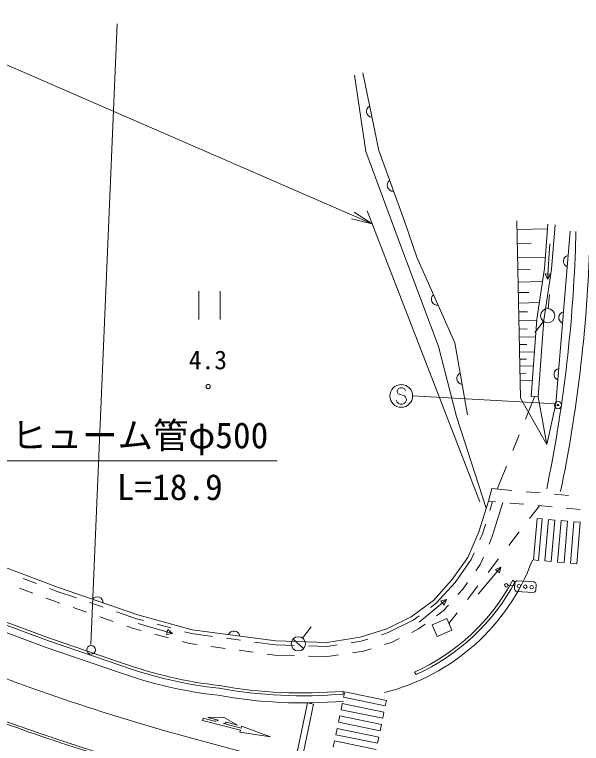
# Model space of a CAD drawing. Units: millimetres, scale not verified. Extents: x 40000 to 680000, y 20000 to 380000.
# Drawn here: x 153112 to 193114, y 296305 to 347717 of the extents above; entities that cross this region are included whole.
import ezdxf
from ezdxf.enums import TextEntityAlignment as Align

# ---------------------------------------------------------------- set-up
doc = ezdxf.new("R2010")
doc.units = ezdxf.units.MM
doc.header["$LTSCALE"] = 1000
doc.header["$PDMODE"] = 32
doc.header["$PDSIZE"] = 500
doc.linetypes.add('CHAIN', pattern=[18.5, 12, -1.5, 3.5, -1.5])
for name, color, linetype, lineweight in [('M-BGD', 7, 'Continuous', 13), ('M-BGD-EXST', 7, 'Continuous', 13), ('M-BMK', 2, 'CHAIN', 13), ('M-STR-HTXT', 7, 'Continuous', 13), ('M-STR-STRC', 7, 'Continuous', 13), ('M-STR-STRD', 7, 'Continuous', 13)]:
    doc.layers.add(name, color=color, linetype=linetype, lineweight=lineweight)
doc.styles.add('ＭＳ ゴシック', font='')
doc.styles.get('ＭＳ ゴシック').set_extended_font_data('MS Gothic')

msp = doc.modelspace()

# ---------------------------------------------------------------- linework, layer by layer
at = {"layer": 'M-BGD'}
for p, q in [((177911, 338051), (177098, 343453)), ((177696, 343604), (178806, 338132)), ((180181, 331895), (177911, 338051)), ((178806, 338132), (180625, 333136)), ((188545, 333157), (188818, 320649)), ((180625, 333136), (181491, 330608)), ((190754, 332935), (190511, 329807)), ((191252, 332896), (191008, 329750)), ((188558, 332546), (190727, 332593)), ((192323, 332429), (191311, 320257)), ((192689, 331116), (192722, 332418)), ((183035, 324305), (180181, 331895)), ((188580, 331560), (189566, 331581)), ((190888, 331547), (190724, 329053)), ((181491, 330608), (184179, 324569)), ((188601, 330573), (190574, 330616)), ((188620, 329708), (189486, 329727)), ((190511, 329807), (189966, 326228)), ((191008, 329750), (190463, 326172)), ((190724, 329053), (190561, 329439)), ((190561, 329439), (190936, 329414)), ((190936, 329414), (190724, 329053)), ((188639, 328843), (190370, 328881)), ((166112, 328203), (166112, 326203)), ((167612, 328203), (167612, 326203)), ((188655, 328106), (189392, 328122)), ((188671, 327370), (190145, 327402)), ((188685, 326739), (189315, 326753)), ((188699, 326109), (189959, 326137)), ((189966, 326228), (189567, 320779)), ((190463, 326172), (190065, 320742)), ((188712, 325534), (189287, 325546)), ((188724, 324958), (189875, 324983)), ((184179, 324569), (185065, 319485)), ((188736, 324433), (189261, 324444)), ((184304, 319370), (183035, 324305)), ((188747, 323907), (189798, 323930)), ((188758, 323408), (189236, 323418)), ((188769, 322908), (189724, 322929)), ((188780, 322408), (189210, 322417)), ((188791, 321908), (189651, 321927)), ((166626, 321497), (166625, 321489)), ((166625, 321489), (166625, 321481)), ((166625, 321481), (166625, 321473)), ((166625, 321473), (166625, 321465)), ((166625, 321465), (166626, 321458)), ((166627, 321505), (166626, 321497)), ((166626, 321458), (166627, 321450)), ((166629, 321512), (166627, 321505)), ((166627, 321450), (166629, 321442)), ((166631, 321520), (166629, 321512)), ((166629, 321442), (166631, 321435)), ((166633, 321527), (166631, 321520)), ((166631, 321435), (166633, 321427)), ((166636, 321535), (166633, 321527)), ((166633, 321427), (166636, 321420)), ((166639, 321542), (166636, 321535)), ((166636, 321420), (166639, 321413)), ((166643, 321549), (166639, 321542)), ((166639, 321413), (166643, 321406)), ((166647, 321556), (166643, 321549)), ((166643, 321406), (166647, 321399)), ((166651, 321562), (166647, 321556)), ((166647, 321399), (166651, 321392)), ((166656, 321569), (166651, 321562)), ((166651, 321392), (166656, 321386)), ((166661, 321575), (166656, 321569)), ((166656, 321386), (166661, 321380)), ((166666, 321581), (166661, 321575)), ((166661, 321380), (166666, 321374)), ((166671, 321586), (166666, 321581)), ((166666, 321374), (166672, 321368)), ((166677, 321591), (166671, 321586)), ((166672, 321368), (166677, 321363)), ((166683, 321596), (166677, 321591)), ((166677, 321363), (166684, 321358)), ((166690, 321601), (166683, 321596)), ((166684, 321358), (166690, 321354)), ((166696, 321605), (166690, 321601)), ((166690, 321354), (166697, 321349)), ((166703, 321609), (166696, 321605)), ((166697, 321349), (166703, 321346)), ((166710, 321613), (166703, 321609)), ((166703, 321346), (166710, 321342)), ((166717, 321616), (166710, 321613)), ((166710, 321342), (166718, 321339)), ((166724, 321619), (166717, 321616)), ((166718, 321339), (166725, 321336)), ((166732, 321621), (166724, 321619)), ((166725, 321336), (166732, 321334)), ((166739, 321623), (166732, 321621)), ((166732, 321334), (166740, 321332)), ((166747, 321625), (166739, 321623)), ((166740, 321332), (166748, 321330)), ((166755, 321626), (166747, 321625)), ((166748, 321330), (166755, 321329)), ((166763, 321627), (166755, 321626)), ((166755, 321329), (166763, 321328)), ((166771, 321627), (166763, 321627)), ((166763, 321328), (166771, 321327)), ((166778, 321627), (166771, 321627)), ((166771, 321327), (166779, 321327)), ((166786, 321627), (166778, 321627)), ((166779, 321327), (166787, 321328)), ((166794, 321626), (166786, 321627)), ((166787, 321328), (166795, 321329)), ((166802, 321625), (166794, 321626)), ((166795, 321329), (166802, 321330)), ((166810, 321623), (166802, 321625)), ((166802, 321330), (166810, 321332)), ((166817, 321621), (166810, 321623)), ((166810, 321332), (166818, 321334)), ((166825, 321619), (166817, 321621)), ((166818, 321334), (166825, 321336)), ((166832, 321616), (166825, 321619)), ((166825, 321336), (166832, 321339)), ((166839, 321613), (166832, 321616)), ((166832, 321339), (166839, 321342)), ((166846, 321609), (166839, 321613)), ((166839, 321342), (166846, 321346)), ((166853, 321605), (166846, 321609)), ((166846, 321346), (166853, 321350)), ((166859, 321601), (166853, 321605)), ((166853, 321350), (166860, 321354)), ((166866, 321597), (166859, 321601)), ((166860, 321354), (166866, 321359)), ((166872, 321592), (166866, 321597)), ((166866, 321359), (166872, 321364)), ((166878, 321586), (166872, 321592)), ((166872, 321364), (166878, 321369)), ((166883, 321581), (166878, 321586)), ((166878, 321369), (166884, 321374)), ((166889, 321575), (166883, 321581)), ((166884, 321374), (166889, 321380)), ((166894, 321569), (166889, 321575)), ((166889, 321380), (166894, 321386)), ((166898, 321563), (166894, 321569)), ((166894, 321386), (166898, 321393)), ((166902, 321556), (166898, 321563)), ((166898, 321393), (166903, 321399)), ((166906, 321549), (166902, 321556)), ((166903, 321399), (166907, 321406)), ((166910, 321542), (166906, 321549)), ((166907, 321406), (166910, 321413)), ((166913, 321535), (166910, 321542)), ((166910, 321413), (166913, 321420)), ((166916, 321528), (166913, 321535)), ((166913, 321420), (166916, 321428)), ((166918, 321520), (166916, 321528)), ((166916, 321428), (166919, 321435)), ((166921, 321513), (166918, 321520)), ((166919, 321435), (166921, 321443)), ((166922, 321505), (166921, 321513)), ((166921, 321443), (166922, 321450)), ((166923, 321497), (166922, 321505)), ((166922, 321450), (166923, 321458)), ((166924, 321489), (166923, 321497)), ((166923, 321458), (166924, 321466)), ((166925, 321482), (166924, 321489)), ((166924, 321466), (166925, 321474)), ((166925, 321474), (166925, 321482)), ((188818, 320649), (190676, 317402)), ((189177, 319189), (189828, 320796)), ((189567, 320779), (190065, 320742)), ((190065, 320742), (190676, 317402)), ((191311, 320257), (190676, 317402)), ((186401, 312898), (184304, 319370)), ((188275, 316964), (188726, 318076)), ((187173, 314245), (187825, 315852)), ((186798, 314278), (186556, 313396)), ((186798, 314278), (188214, 314151)), ((189210, 314062), (190206, 313972)), ((191202, 313883), (192198, 313793)), ((186556, 313396), (185883, 311240)), ((186556, 313396), (187057, 313351)), ((186643, 312734), (186841, 313371)), ((187293, 312400), (187575, 313305)), ((188053, 313262), (189049, 313172)), ((189456, 312173), (190147, 313074)), ((190045, 313083), (191041, 312994)), ((192037, 312904), (193033, 312815)), ((186822, 310891), (187293, 312400)), ((186146, 311142), (186345, 311779)), ((185883, 311240), (185091, 309419)), ((185940, 310670), (186146, 311142)), ((187994, 310270), (188725, 311222)), ((186594, 310367), (186822, 310891)), ((185336, 309281), (185541, 309753)), ((185091, 309419), (183978, 307840)), ((184197, 307665), (185336, 309281)), ((185967, 308926), (186195, 309450)), ((186532, 308366), (187263, 309318)), ((156150, 307316), (152413, 308734)), ((185652, 308480), (185967, 308926)), ((185829, 306824), (187425, 308748)), ((187041, 308579), (187425, 308748)), ((187330, 308340), (187041, 308579)), ((187425, 308748), (187330, 308340)), ((153714, 307940), (154649, 307586)), ((183978, 307840), (182685, 306396)), ((182873, 306187), (184197, 307665)), ((184762, 307216), (185076, 307662)), ((153459, 307267), (154394, 306913)), ((155584, 307231), (156055, 307053)), ((156055, 307053), (157472, 306566)), ((161809, 305372), (156150, 307316)), ((184394, 306806), (184762, 307216)), ((185070, 306463), (185801, 307415)), ((155329, 306558), (155810, 306376)), ((181673, 304857), (183602, 306448)), ((183194, 306354), (183602, 306448)), ((183602, 306448), (183432, 306064)), ((155810, 306376), (156298, 306208)), ((158418, 306241), (159363, 305916)), ((182685, 306396), (181101, 305241)), ((182464, 305889), (182873, 306187)), ((183432, 306064), (183194, 306354)), ((183359, 305650), (183727, 306061)), ((157244, 305883), (158189, 305558)), ((160309, 305591), (161726, 305105)), ((182895, 305312), (183359, 305650)), ((183766, 304765), (184339, 305511)), ((159135, 305233), (160081, 304908)), ((161726, 305105), (162214, 304972)), ((165652, 304328), (161809, 305372)), ((181101, 305241), (179381, 304382)), ((179487, 304122), (181247, 305001)), ((181247, 305001), (181656, 305299)), ((182579, 304674), (183613, 305119)), ((183613, 305119), (183965, 304303)), ((161027, 304584), (161515, 304416)), ((161515, 304416), (162037, 304274)), ((161844, 304754), (164246, 304061)), ((163179, 304710), (164144, 304447)), ((179381, 304382), (177501, 303790)), ((181137, 304141), (181623, 304383)), ((181623, 304383), (182087, 304722)), ((182930, 303858), (182579, 304674)), ((163002, 304012), (163967, 303749)), ((163834, 303985), (163938, 304345)), ((164246, 304061), (163834, 303985)), ((163938, 304345), (164246, 304061)), ((165109, 304185), (165597, 304053)), ((165597, 304053), (167078, 303853)), ((171555, 303534), (165652, 304328)), ((179003, 303969), (179487, 304122)), ((183965, 304303), (182930, 303858)), ((164932, 303487), (165454, 303345)), ((165454, 303345), (165986, 303274)), ((168069, 303720), (169060, 303587)), ((170051, 303454), (171532, 303255)), ((175156, 303431), (171555, 303534)), ((177501, 303790), (175156, 303431)), ((176864, 303409), (177565, 303516)), ((177565, 303516), (178049, 303669)), ((179220, 303283), (179757, 303452)), ((179757, 303452), (180243, 303695)), ((166977, 303141), (167968, 303007)), ((168959, 302874), (169950, 302741)), ((171532, 303255), (172853, 303217)), ((173853, 303188), (175174, 303150)), ((175174, 303150), (175875, 303258)), ((177729, 302813), (178266, 302982)), ((170942, 302608), (171474, 302536)), ((171474, 302536), (172846, 302497)), ((173846, 302468), (175218, 302429)), ((175218, 302429), (175979, 302545)), ((176968, 302696), (177729, 302813))]:
    msp.add_line(p, q, dxfattribs=at)
msp.add_circle((158507, 302909), 305, dxfattribs=at)
for centre, radius, start, end in [((178365, 340891), 417, 117.7326, 265.2121), ((179825, 335674), 417, 126.2633, 273.7429), ((90120, 334887), 102639, 348.403, 357.8945), ((192264, 330320), 417, 101.5112, 248.9908), ((182941, 327636), 417, 130.2519, 277.7315), ((191933, 326333), 417, 101.5112, 248.9908), ((184737, 322047), 417, 116.1521, 263.6317), ((191602, 322347), 417, 101.5112, 248.9908), ((158941, 306234), 417, 357.3032, 144.7828), ((168588, 303815), 417, 8.6061, 156.0857)]:
    msp.add_arc(centre, radius, start, end, dxfattribs=at)
at = {"layer": 'M-BGD-EXST'}
for p, q in [((190773, 326974), (190853, 327971)), ((190430, 326078), (189825, 325281)), ((173440, 303729), (174045, 304525)), ((172766, 303665), (173509, 302996))]:
    msp.add_line(p, q, dxfattribs=at)
for centre in [(190733, 326476), (173137, 303331)]:
    msp.add_circle(centre, 500, dxfattribs=at)
at = {"layer": 'M-BMK'}
msp.add_arc((210029, 457827), 170000, 242.65809, 260.14214, dxfattribs=at)
at = {"layer": 'M-STR-HTXT'}
for p, q in [((107477, 363797), (178352, 332945)), ((178352, 332945), (177076, 333773)), ((185945, 313337), (177993, 333873)), ((178352, 332945), (176877, 333314)), ((152177, 316229), (171644, 316229))]:
    msp.add_line(p, q, dxfattribs=at)
at = {"layer": 'M-STR-STRC'}
for p, q in [((158495, 303272), (160345, 347073)), ((180330, 321396), (180185, 321323)), ((180476, 321396), (180330, 321396)), ((180621, 321323), (180476, 321396)), ((180185, 321323), (180112, 321178)), ((180112, 321178), (180112, 321105)), ((180112, 321105), (180185, 320960)), ((180185, 320960), (180621, 320814)), ((180694, 321178), (180621, 321323)), ((180621, 320814), (180694, 320741)), ((191311, 320257), (181203, 320814)), ((180112, 320378), (180040, 320523)), ((180185, 320305), (180112, 320378)), ((180330, 320232), (180185, 320305)), ((180621, 320305), (180476, 320232)), ((180694, 320378), (180621, 320305)), ((180694, 320741), (180767, 320596)), ((180767, 320523), (180694, 320378)), ((180767, 320596), (180767, 320523)), ((180476, 320232), (180330, 320232)), ((189737, 309244), (189988, 312168)), ((189988, 312168), (190344, 312137)), ((190092, 309214), (190344, 312137)), ((190541, 309175), (190792, 312099)), ((190792, 312099), (191240, 312060)), ((190989, 309137), (191240, 312060)), ((191437, 309098), (191689, 312022)), ((191689, 312022), (192137, 311983)), ((191886, 309060), (192137, 311983)), ((192334, 309021), (192586, 311945)), ((192586, 311945), (193034, 311906)), ((192782, 308982), (193034, 311906)), ((190092, 309214), (189737, 309244)), ((190989, 309137), (190541, 309175)), ((191886, 309060), (191437, 309098)), ((192782, 308982), (192334, 309021)), ((188409, 307416), (187935, 307450)), ((188393, 307191), (188425, 307640)), ((188585, 307779), (189782, 307694)), ((189889, 307084), (189921, 307533)), ((189729, 306945), (188532, 307031)), ((155345, 303077), (150789, 304758)), ((160523, 301307), (155345, 303077)), ((176329, 299563), (176407, 299942)), ((176407, 299942), (179349, 299338)), ((176329, 299563), (179271, 298959)), ((179349, 299338), (179271, 298959)), ((172254, 291867), (173776, 299166)), ((174209, 299076), (172687, 291777)), ((173776, 299166), (174209, 299076)), ((176148, 298682), (176239, 299123)), ((176239, 299123), (179181, 298519)), ((175967, 297800), (176058, 298241)), ((176058, 298241), (179000, 297637)), ((176148, 298682), (179090, 298078)), ((179181, 298519), (179090, 298078)), ((166416, 298076), (166379, 297932)), ((169056, 297240), (166379, 297932)), ((167126, 297892), (166416, 298076)), ((167866, 298160), (166740, 298145)), ((166740, 298145), (167505, 297947)), ((169093, 297384), (167862, 297702)), ((168844, 297601), (167866, 298160)), ((168844, 297601), (168078, 297799)), ((175967, 297800), (178909, 297196)), ((169535, 295610), (163623, 297225)), ((169019, 297097), (169056, 297240)), ((169130, 297527), (169093, 297384)), ((171179, 296768), (169130, 297527)), ((175786, 296919), (175877, 297359)), ((175877, 297359), (178819, 296755)), ((179000, 297637), (178909, 297196)), ((169019, 297097), (171179, 296768)), ((175786, 296919), (178728, 296315)), ((178819, 296755), (178728, 296315)), ((175605, 296037), (175696, 296478)), ((175696, 296478), (178638, 295874))]:
    msp.add_line(p, q, dxfattribs=at)
for centre, radius in [((180403, 320814), 800), ((191460, 320167), 50), ((191460, 320167), 40), ((191460, 320167), 30), ((191460, 320167), 20), ((191460, 320167), 10), ((187810, 307459), 125), ((188708, 307394), 125), ((189157, 307362), 125), ((189606, 307330), 125)]:
    msp.add_circle(centre, radius, dxfattribs=at)
for centre, radius, start, end in [((90616, 334824), 103139, 348.40091, 357.89241), ((175581, 314458), 15011, 283.9777, 339.618), ((188622, 307575), 208, 100.222, 161.5949), ((189702, 307484), 224, 12.6875, 69.1294), ((188604, 307234), 216, 191.44, 250.3769), ((189662, 307185), 248, 285.6124, 336.2045), ((203693, 438234), 146592, 247.01944, 254.13637), ((170884, 330242), 30734, 250.2994, 263.6209), ((201916, 433326), 144351, 246.96655, 252.89885), ((173424, 332575), 33412, 259.7337, 274.9628), ((167250, 298370), 494, 255.5015, 301.0745), ((167569, 298645), 988, 255.5015, 255.5016), ((167569, 298645), 988, 287.2899, 301.0745)]:
    msp.add_arc(centre, radius, start, end, dxfattribs=at)
msp.add_point((191460, 320167), dxfattribs=at)
at = {"layer": 'M-STR-STRD'}
for p, q in [((188424, 307691), (188263, 307810)), ((155579, 303737), (151046, 305410)), ((155512, 303548), (150972, 305223)), ((160674, 301784), (155512, 303548)), ((160735, 301974), (155579, 303737)), ((181441, 301173), (181327, 301338)), ((176303, 299788), (176299, 299988))]:
    msp.add_line(p, q, dxfattribs=at)
for centre, radius, start, end in [((175334, 314713), 14656, 294.1347, 331.9021), ((175405, 314640), 14758, 294.1424, 331.9097), ((170927, 330432), 30228, 250.2959, 263.6175), ((170914, 330378), 30372, 250.2969, 263.6185), ((173441, 332849), 32985, 259.7406, 274.9698), ((173436, 332771), 33107, 259.7386, 274.9678)]:
    msp.add_arc(centre, radius, start, end, dxfattribs=at)

# ---------------------------------------------------------------- texts
at = {"layer": 'M-BGD', "style": 'ＭＳ ゴシック'}
msp.add_text('4.3', height=1320, dxfattribs=at).set_placement((165409, 322302), align=Align.BOTTOM_LEFT)
at = {"layer": 'M-STR-HTXT', "style": 'ＭＳ ゴシック'}
for s, p in [('ヒューム管φ500', (161949, 318037)), ('L=18.9', (164062, 314389))]:
    msp.add_text(s, height=1833, dxfattribs=at).set_placement(p, align=Align.MIDDLE_CENTER)

doc.saveas('drawing.dxf')
